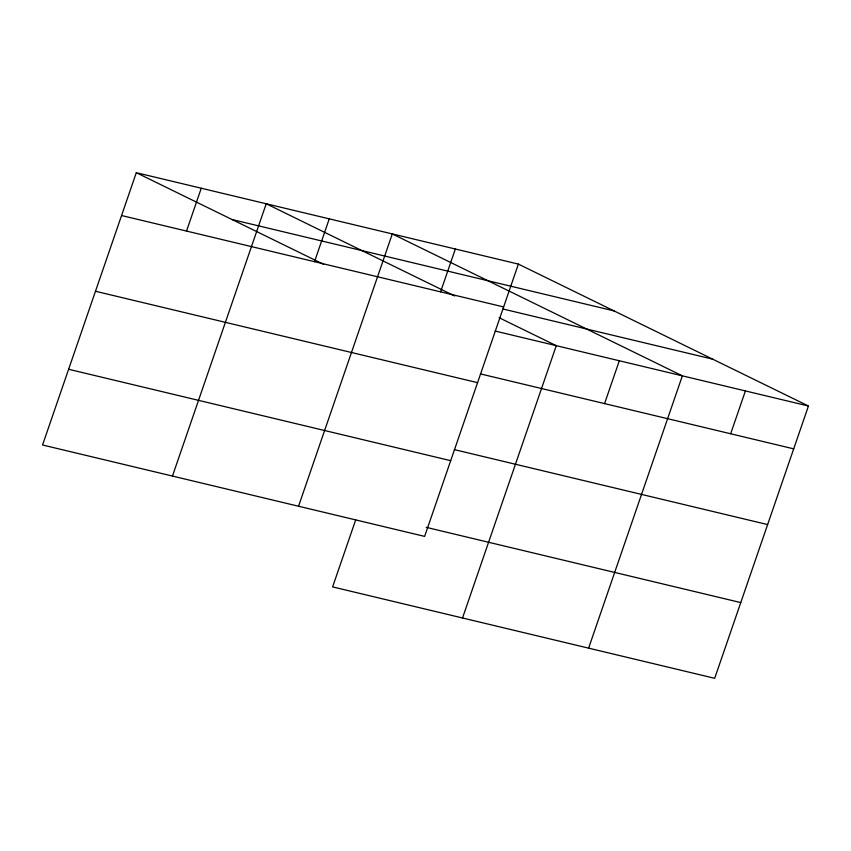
<?xml version="1.0" encoding="UTF-8"?>
<svg xmlns="http://www.w3.org/2000/svg" width="851" height="851" viewBox="0 0 851 851"><rect width="100%" height="100%" fill="white"/><g stroke="black" fill="none" stroke-linecap="round" stroke-linejoin="round"><path stroke-width="1.28" d="M136.309 172.689L42.55 444.988L424.628 536.396L518.387 264.097L136.309 172.689L323.614 264.321M186.518 231.068L201.261 188.231M172.455 476.071L266.214 203.761L454.689 295.978M314.508 261.693L329.263 218.845M298.541 506.239L392.3 233.929L682.364 375.844L588.605 648.154M355.697 519.876L332.613 586.903L714.691 678.311L808.45 406.012L518.387 264.097M440.595 291.85L455.349 249.013M462.519 617.986L556.277 345.676L499.08 317.7M604.572 403.608L619.326 360.76M730.658 433.765L745.412 390.928M232.036 219.515L614.114 310.923M121.565 215.526L503.632 306.934M503.015 309.009L712.734 359.175M495.144 331.05L808.45 406.012M480.4 373.897L793.696 448.849M95.482 291.255L477.56 382.663M454.328 449.615L767.623 524.578M68.623 369.27L450.7 460.678M426.181 527.333L740.764 602.593"/></g></svg>
